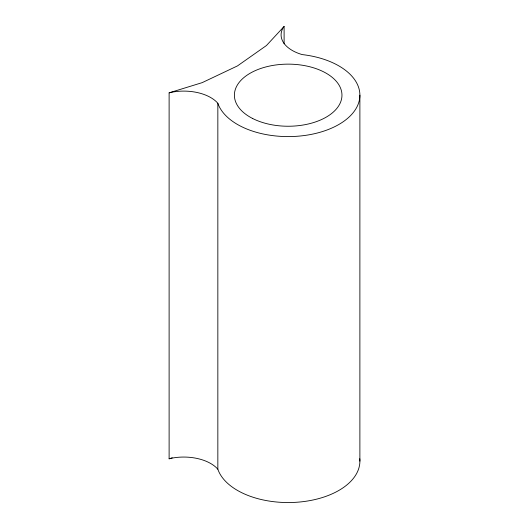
<?xml version="1.0" encoding="UTF-8"?>
<svg xmlns="http://www.w3.org/2000/svg" width="529" height="529" viewBox="0 0 529 529"><rect width="100%" height="100%" fill="white"/><g stroke="black" fill="none" stroke-linecap="round" stroke-linejoin="round"><path stroke-width="0.79" d="M284.106 43.795L284.106 26.45L283.081 27.865A38.141 22.02 0 0 0 302.165 54.58A71.713 41.401 0 0 1 359.733 97.898A71.713 41.401 0 0 1 292.868 136.502A71.713 41.401 0 0 1 217.842 103.267A38.141 22.02 0 0 0 171.568 92.251L169.115 92.84L169.115 458.802L171.568 458.207A38.141 22.02 0 0 1 217.842 469.223A71.713 41.401 0 0 0 297.298 502.213A71.713 41.401 0 0 0 359.766 458.716M284.106 26.45L266.451 45.52L237.468 65.913L202.151 82.65L169.115 92.84M169.115 458.802L172.262 457.83M359.885 95.187L359.885 461.149M217.842 103.267L217.842 469.223M252.71 118.536A53.786 31.052 0 0 0 340.927 101.251A53.786 31.052 0 0 0 270.888 65.788A53.786 31.052 0 0 0 252.71 118.536"/></g></svg>
